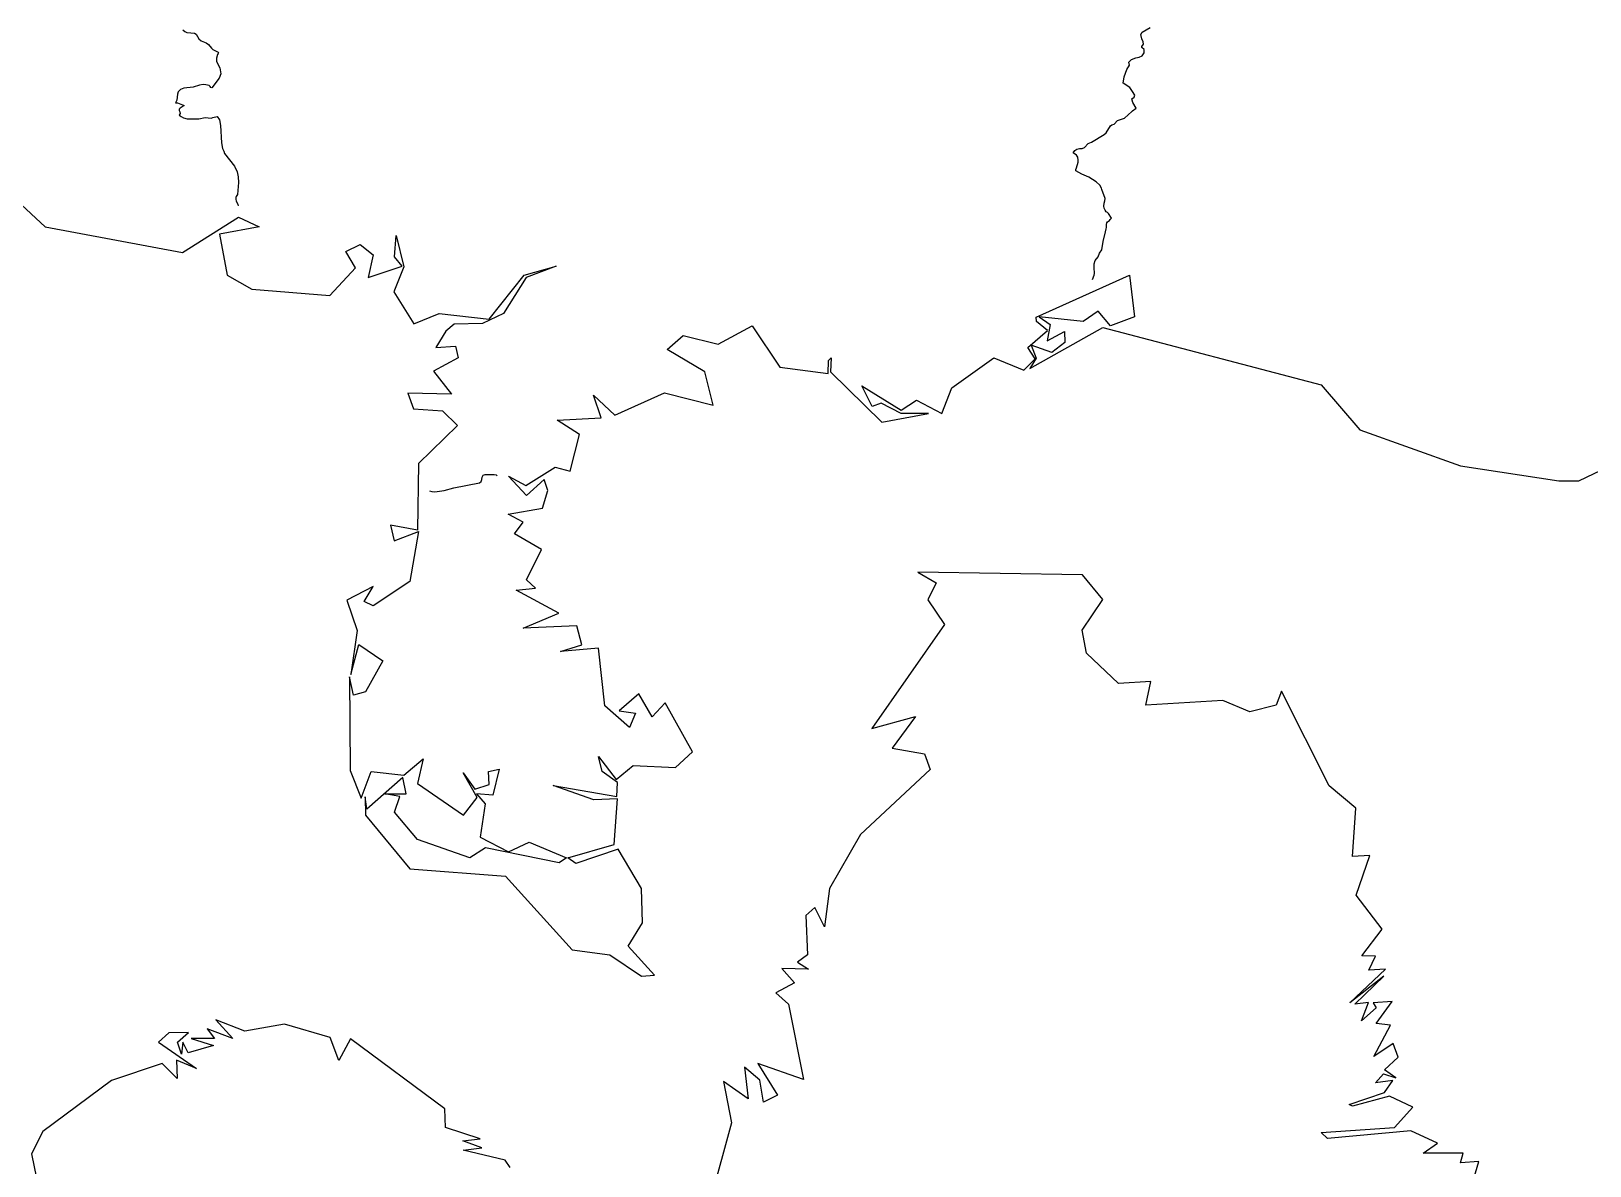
# Model space of a CAD drawing. Header units: metres. Extents: x 0 to 1325, y -1 to 773.
# Drawn here: x 682.65 to 730.26, y 140.44 to 175.09 of the extents above; entities that cross this region are included whole.
import ezdxf

# ---------------------------------------------------------------- set-up
doc = ezdxf.new("R2010")
doc.units = ezdxf.units.M

msp = doc.modelspace()

# ---------------------------------------------------------------- linework, layer by layer
at = {"layer": 'CUT'}
for points in [[(681.19, 170.858), (683.08, 169.118), (687.27, 168.328), (688.98, 169.408), (689.61, 169.118), (688.4, 168.888), (688.64, 167.638), (689.39, 167.208), (691.77, 167.018), (692.56, 167.868), (692.26, 168.358), (692.7, 168.578), (693.1, 168.258), (692.94, 167.568), (693.98, 167.918), (693.75, 168.198), (693.8, 168.848), (694.03, 167.898), (693.73, 167.128), (694.34, 166.158), (695.11, 166.468), (696.64, 166.298), (697.71, 167.638), (698.69, 167.918), (697.77, 167.568), (697.08, 166.468), (696.44, 166.168), (695.57, 166.138), (695.32, 165.928), (695.01, 165.428), (695.61, 165.468), (695.69, 165.118), (694.94, 164.708), (695.49, 164.008), (694.16, 164.038), (694.33, 163.558), (695.21, 163.498), (695.67, 163.048), (694.48, 161.888), (694.45, 159.848), (693.63, 160.008), (693.74, 159.528), (694.48, 159.808), (694.22, 158.288), (693.1, 157.538), (692.82, 157.668), (693.1, 158.128), (692.29, 157.718), (692.61, 156.788), (692.41, 155.448), (692.66, 156.358), (693.39, 155.858), (692.86, 154.918), (692.5, 154.808), (692.37, 155.368), (692.39, 152.508), (692.73, 151.668), (693.04, 152.478), (694.03, 152.368), (694.62, 152.868), (694.45, 152.118), (695.86, 151.148), (696.27, 151.688), (695.85, 152.438), (696.2, 151.938), (696.64, 152.088), (696.62, 152.478), (696.95, 152.548), (696.75, 151.758), (696.25, 151.798), (696.52, 151.488), (696.36, 150.478), (697.23, 150.028), (697.86, 150.318), (699, 149.848), (698.78, 149.688), (696.53, 150.148), (696.05, 149.848), (694.45, 150.408), (693.75, 151.238), (693.91, 151.718), (693.45, 151.798), (694.1, 151.798), (694, 152.298), (692.9, 151.328), (692.85, 151.708), (692.86, 151.148), (694.22, 149.508), (697.14, 149.288), (699.18, 147.038), (700.33, 146.878), (701.29, 146.228), (701.69, 146.258), (700.89, 147.148), (701.32, 147.858), (701.29, 148.908), (700.58, 150.108), (699.29, 149.668), (699.04, 149.848), (700.46, 150.248), (700.56, 151.648), (699.84, 151.618), (698.59, 152.048), (700.54, 151.718), (700.56, 152.148), (700.09, 152.478), (699.98, 152.938), (700.52, 152.238), (701.04, 152.668), (702.33, 152.598), (702.85, 153.078), (702.02, 154.578), (701.62, 154.148), (701.21, 154.848), (700.61, 154.338), (701.11, 154.258), (700.93, 153.828), (700.17, 154.488), (699.98, 156.248), (698.82, 156.148), (699.47, 156.348), (699.32, 156.928), (697.68, 156.858), (698.77, 157.318), (697.46, 158.018), (698.05, 158.078), (697.78, 158.338), (698.24, 159.258), (697.41, 159.738), (697.68, 160.098), (697.22, 160.338), (698.27, 160.528), (698.43, 161.058), (698.32, 161.398), (697.78, 160.908), (697.23, 161.498), (697.76, 161.218), (698.66, 161.778), (699.11, 161.658), (699.4, 162.778), (698.72, 163.208), (700.06, 163.278), (699.83, 163.978), (700.48, 163.368), (702, 164.048), (703.48, 163.668), (703.23, 164.688), (702.08, 165.368), (702.57, 165.798), (703.63, 165.528), (704.67, 166.088), (705.52, 164.828), (706.99, 164.638), (707, 165.038), (707.09, 165.118), (707.07, 164.688), (708.63, 163.148), (710.06, 163.418), (709.22, 163.418), (708.61, 163.728), (708.34, 163.628), (708.02, 164.258), (709.22, 163.518), (709.69, 163.818), (710.47, 163.418), (710.77, 164.198), (712.06, 165.118), (712.97, 164.738), (713.32, 165.088), (713.09, 165.428), (713.69, 165.948), (713.36, 166.228), (713.35, 166.358), (716.2, 167.638), (716.35, 166.368), (715.62, 166.088), (715.24, 166.538), (714.78, 166.228), (713.44, 166.368), (713.78, 166.128), (713.68, 165.638), (714.21, 165.918), (714.22, 165.588), (713.83, 165.278), (713.2, 165.498), (713.35, 165.108), (713.15, 164.788), (715.38, 166.038), (722.05, 164.288), (723.23, 162.918), (726.31, 161.818), (729.31, 161.358), (729.92, 161.358), (731.52, 162.118)], [(726.72, 140.048), (726.87, 140.568), (726.31, 140.528), (726.39, 140.828), (725.17, 140.828), (725.61, 141.128), (724.79, 141.508), (722.25, 141.268), (722.05, 141.458), (724.29, 141.608), (724.85, 142.228), (724.14, 142.568), (723.01, 142.258), (722.91, 142.308), (723.99, 142.678), (724.24, 143.048), (723.71, 142.968), (723.96, 143.248), (724.33, 143.128), (723.99, 143.368), (724.41, 143.758), (724.25, 144.168), (723.66, 143.778), (724.17, 144.728), (723.73, 144.788), (724.22, 145.458), (723.64, 145.418), (723.73, 145.258), (723.29, 144.868), (723.5, 145.428), (723.08, 145.378), (723.97, 146.228), (722.93, 145.418), (724.02, 146.448), (723.51, 146.408), (723.71, 146.838), (723.3, 146.848), (723.92, 147.668), (723.12, 148.708), (723.54, 149.918), (723.01, 149.888), (723.11, 151.358), (722.3, 152.038), (720.84, 154.938), (720.68, 154.508), (719.87, 154.298), (719.05, 154.648), (716.7, 154.508), (716.85, 155.228), (715.86, 155.168), (714.89, 156.098), (714.75, 156.798), (715.38, 157.738), (714.76, 158.488), (709.73, 158.568), (710.29, 158.238), (710.04, 157.728), (710.55, 156.968), (708.33, 153.798), (709.66, 154.158), (708.95, 153.198), (709.94, 153.018), (710.11, 152.538), (707.98, 150.558), (707.04, 148.908), (706.88, 147.738), (706.59, 148.328), (706.31, 148.078), (706.36, 146.878), (706.06, 146.658), (706.39, 146.448), (705.58, 146.468), (705.97, 146.028), (705.4, 145.718), (705.78, 145.378), (706.24, 143.078), (704.85, 143.558), (705.45, 142.598), (705.02, 142.378), (704.91, 143.058), (704.44, 143.448), (704.55, 142.488), (703.8, 143.008), (704.04, 141.748), (703.41, 139.438)], [(697.28, 140.388), (697.13, 140.608), (695.85, 140.918), (696.42, 140.988), (695.84, 141.198), (696.36, 141.258), (695.31, 141.608), (695.29, 142.178), (692.4, 144.318), (692.05, 143.658), (691.78, 144.358), (690.39, 144.768), (689.18, 144.548), (688.29, 144.898), (688.81, 144.328), (688.03, 144.618), (688.25, 144.328), (687.54, 144.328), (688.22, 144.108), (687.45, 143.888), (687.28, 144.218), (687.24, 143.848), (687.12, 144.218), (687.46, 144.508), (686.86, 144.498), (686.54, 144.218), (687.7, 143.408), (687.09, 143.668), (687.11, 143.108), (686.65, 143.558), (685.1, 143.048), (683.01, 141.488), (682.66, 140.808), (682.88, 139.718)]]:
    msp.add_lwpolyline(points, dxfattribs=at)
at = {"layer": 'SCORE'}
for points in [[(716.59, 175.058), (716.83, 175.208)], [(687.28, 175.128), (687.34, 175.078)], [(687.34, 175.078), (687.4, 175.048)], [(687.4, 175.048), (687.42, 175.048)], [(687.42, 175.048), (687.64, 175.028)], [(687.64, 175.028), (687.69, 174.998)], [(687.69, 174.998), (687.77, 174.858)], [(687.77, 174.858), (687.84, 174.798)], [(687.84, 174.798), (688, 174.738)], [(688, 174.738), (688.07, 174.688)], [(716.55, 174.988), (716.59, 175.058)], [(716.58, 174.858), (716.55, 174.988)], [(716.62, 174.768), (716.58, 174.858)], [(716.63, 174.698), (716.62, 174.768)], [(688.07, 174.688), (688.16, 174.568)], [(688.16, 174.568), (688.2, 174.528)], [(688.2, 174.528), (688.36, 174.448)], [(688.34, 174.378), (688.31, 174.268)], [(688.31, 174.268), (688.31, 174.178)], [(688.36, 174.408), (688.34, 174.378)], [(688.36, 174.448), (688.37, 174.428)], [(688.37, 174.428), (688.36, 174.408)], [(716.26, 174.228), (716.39, 174.278)], [(716.39, 174.278), (716.49, 174.298)], [(716.49, 174.298), (716.59, 174.338)], [(716.58, 174.628), (716.63, 174.698)], [(716.58, 174.598), (716.58, 174.628)], [(716.65, 174.528), (716.58, 174.598)], [(716.59, 174.338), (716.65, 174.428)], [(716.65, 174.428), (716.65, 174.528)], [(688.31, 174.178), (688.34, 174.108)], [(688.34, 174.108), (688.41, 173.968)], [(688.44, 173.788), (688.39, 173.658)], [(688.41, 173.968), (688.44, 173.788)], [(716.04, 173.698), (716.12, 173.918)], [(716.12, 173.918), (716.2, 174.058)], [(716.18, 174.148), (716.26, 174.228)], [(716.2, 174.058), (716.18, 174.148)], [(687.21, 173.308), (687.14, 173.238)], [(687.31, 173.348), (687.21, 173.308)], [(687.6, 173.378), (687.31, 173.348)], [(687.79, 173.438), (687.6, 173.378)], [(687.9, 173.458), (687.79, 173.438)], [(687.99, 173.448), (687.9, 173.458)], [(688.09, 173.428), (687.99, 173.448)], [(688.12, 173.398), (688.09, 173.428)], [(688.14, 173.368), (688.12, 173.398)], [(688.17, 173.358), (688.14, 173.368)], [(688.39, 173.658), (688.17, 173.358)], [(716.01, 173.508), (716.04, 173.698)], [(716.21, 173.368), (716.01, 173.508)], [(716.29, 173.248), (716.21, 173.368)], [(687.1, 172.988), (687.06, 172.908)], [(687.06, 172.908), (687.12, 172.908)], [(687.11, 173.078), (687.1, 172.988)], [(687.12, 173.168), (687.11, 173.078)], [(687.14, 173.238), (687.12, 173.168)], [(687.12, 172.908), (687.32, 172.818)], [(716.27, 173.028), (716.34, 173.078)], [(716.3, 172.918), (716.27, 173.028)], [(716.36, 173.138), (716.29, 173.248)], [(716.4, 172.738), (716.3, 172.918)], [(716.34, 173.078), (716.36, 173.138)], [(687.2, 172.738), (687.17, 172.708)], [(687.17, 172.708), (687.17, 172.668)], [(687.17, 172.668), (687.19, 172.628)], [(687.2, 172.578), (687.17, 172.528)], [(687.17, 172.528), (687.23, 172.488)], [(687.19, 172.628), (687.2, 172.578)], [(687.32, 172.818), (687.2, 172.738)], [(687.23, 172.488), (687.3, 172.448)], [(687.3, 172.448), (687.42, 172.418)], [(687.42, 172.418), (687.77, 172.418)], [(687.77, 172.418), (687.96, 172.458)], [(687.96, 172.458), (688.15, 172.438)], [(688.15, 172.438), (688.2, 172.458)], [(688.2, 172.458), (688.33, 172.488)], [(688.33, 172.488), (688.4, 172.388)], [(688.4, 172.388), (688.43, 172.208)], [(715.73, 172.248), (715.83, 172.368)], [(715.83, 172.368), (716.05, 172.438)], [(716.05, 172.438), (716.27, 172.638)], [(716.27, 172.638), (716.29, 172.658)], [(716.29, 172.658), (716.4, 172.738)], [(688.43, 172.208), (688.46, 171.678)], [(715.04, 171.698), (715.43, 171.938)], [(715.43, 171.938), (715.49, 171.988)], [(715.49, 171.988), (715.62, 172.198)], [(715.62, 172.198), (715.66, 172.228)], [(715.66, 172.228), (715.73, 172.248)], [(688.46, 171.678), (688.49, 171.508)], [(688.49, 171.508), (688.53, 171.428)], [(688.53, 171.428), (688.56, 171.358)], [(714.48, 171.378), (714.53, 171.448)], [(714.53, 171.448), (714.59, 171.488)], [(714.59, 171.488), (714.67, 171.508)], [(714.67, 171.508), (714.75, 171.508)], [(714.75, 171.508), (714.82, 171.538)], [(714.82, 171.538), (714.94, 171.658)], [(714.94, 171.658), (715.04, 171.698)], [(688.56, 171.358), (688.86, 170.968)], [(688.86, 170.968), (688.94, 170.798)], [(714.58, 171.308), (714.48, 171.378)], [(714.62, 171.248), (714.58, 171.308)], [(714.58, 170.918), (714.63, 171.088)], [(714.63, 171.148), (714.62, 171.248)], [(714.63, 171.088), (714.63, 171.148)], [(688.94, 170.798), (688.97, 170.638)], [(688.98, 170.468), (688.95, 170.108)], [(688.97, 170.638), (688.98, 170.468)], [(714.56, 170.868), (714.58, 170.918)], [(714.56, 170.828), (714.56, 170.868)], [(714.74, 170.728), (714.56, 170.828)], [(714.96, 170.628), (714.74, 170.728)], [(715.18, 170.488), (714.96, 170.628)], [(715.29, 170.388), (715.18, 170.488)], [(688.91, 170.038), (688.9, 170.008)], [(688.9, 170.008), (688.9, 169.948)], [(688.93, 170.068), (688.91, 170.038)], [(688.95, 170.108), (688.93, 170.068)], [(715.34, 170.298), (715.29, 170.388)], [(715.35, 170.258), (715.34, 170.298)], [(715.46, 169.978), (715.35, 170.258)], [(715.45, 169.908), (715.46, 169.978)], [(688.9, 169.948), (688.91, 169.908)], [(688.91, 169.908), (688.96, 169.798)], [(688.96, 169.798), (688.97, 169.758)], [(715.42, 169.748), (715.43, 169.838)], [(715.43, 169.688), (715.42, 169.748)], [(715.43, 169.838), (715.45, 169.908)], [(715.46, 169.628), (715.43, 169.688)], [(715.49, 169.578), (715.46, 169.628)], [(715.53, 169.558), (715.49, 169.578)], [(715.56, 169.528), (715.53, 169.558)], [(715.65, 169.378), (715.56, 169.528)], [(715.47, 168.968), (715.49, 169.058)], [(715.49, 169.058), (715.5, 169.098)], [(715.5, 169.188), (715.51, 169.238)], [(715.5, 169.098), (715.5, 169.188)], [(715.51, 169.238), (715.53, 169.268)], [(715.53, 169.268), (715.59, 169.308)], [(715.59, 169.308), (715.61, 169.338)], [(715.61, 169.338), (715.65, 169.378)], [(715.35, 168.418), (715.39, 168.668)], [(715.39, 168.668), (715.47, 168.968)], [(715.12, 167.988), (715.15, 168.088)], [(715.15, 168.088), (715.24, 168.198)], [(715.24, 168.198), (715.28, 168.308)], [(715.28, 168.308), (715.35, 168.418)], [(715.07, 167.508), (715.12, 167.638)], [(715.12, 167.878), (715.12, 167.988)], [(715.13, 167.688), (715.12, 167.878)], [(715.12, 167.638), (715.13, 167.688)], [(696.4, 161.338), (696.42, 161.398)], [(696.42, 161.398), (696.43, 161.468)], [(696.43, 161.468), (696.46, 161.528)], [(696.46, 161.528), (696.52, 161.548)], [(696.52, 161.548), (696.79, 161.548)], [(696.79, 161.548), (696.85, 161.538)], [(696.85, 161.538), (696.88, 161.508)], [(694.82, 161.048), (694.89, 161.028)], [(694.89, 161.028), (694.98, 161.018)], [(694.98, 161.018), (695.27, 161.058)], [(695.27, 161.058), (695.56, 161.148)], [(695.56, 161.148), (696.34, 161.298)], [(696.34, 161.298), (696.4, 161.338)]]:
    msp.add_lwpolyline(points, dxfattribs=at)

doc.saveas('drawing.dxf')
